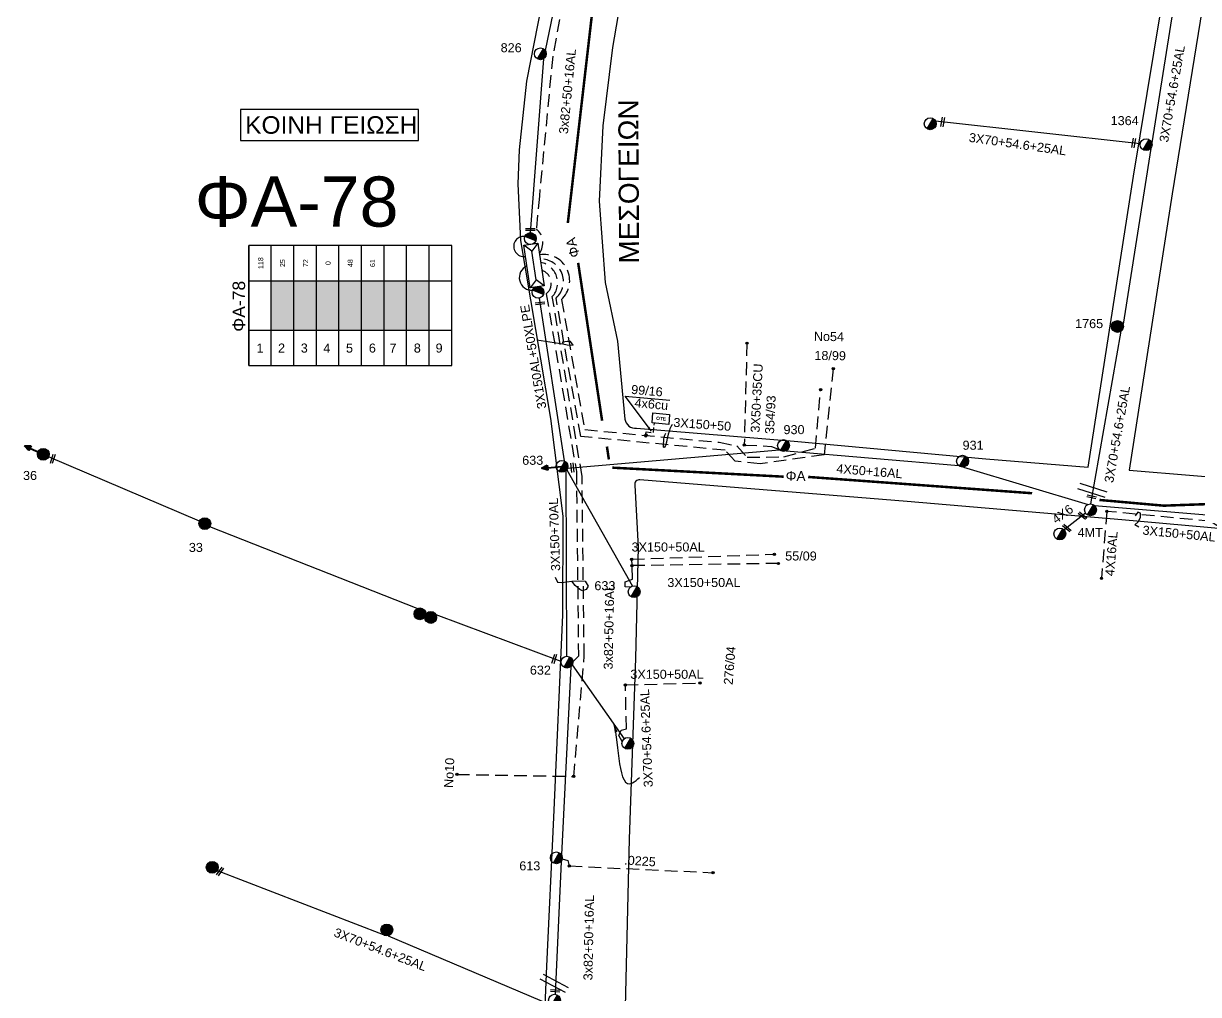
# Model space of a CAD drawing. Header units: millimetres. Extents: x 1113 to 5794, y 757 to 3537.
# Drawn here: x 2537 to 2771.4, y 1359.5 to 1553.1 of the extents above; entities that cross this region are included whole.
import ezdxf
from ezdxf.enums import TextEntityAlignment as Align

# ---------------------------------------------------------------- set-up
doc = ezdxf.new("R2010")
doc.units = ezdxf.units.MM
doc.linetypes.add('DASHED', pattern=[19.05, 12.7, -6.35])
for name, color, linetype in [('Pillar OTE', 7, 'Continuous'), ('Άγνωστα', 7, 'Continuous'), ('Ασφαλειοκιβώτια Χ.Τ 9 αναχωρήσεων', 7, 'Continuous'), ('Γυμνά εναέρια ΧΤ (3Φ)   3x50+35CU', 7, 'Continuous'), ('Γυμνά εναέρια ΧΤ και ΦΟΠ (3Φ)   4x50+16AL', 7, 'Continuous'), ('Επίτονοι', 7, 'Continuous'), ('Επιγραφές - Σχήματα', 7, 'Continuous'), ('Καλώδια ΧΤ   3x150+50AL', 7, 'DASHED'), ('Καλώδια ΧΤ   3x150AL+50XLPE', 7, 'DASHED'), ('Μηχανική τομή', 7, 'Continuous'), ('Στύλος Ξύλινος', 7, 'Continuous'), ('Στύλος Ξύλινος @ 1', 7, 'Continuous'), ('Στύλος ΦΜ', 7, 'Continuous'), ('Στύλος ΦΜ @ 1', 7, 'Continuous'), ('Συνδέσεις', 7, 'Continuous'), ('Συνεστραμμένα ΧΤ   3x70+54.6+25 AL', 7, 'SYN_LINE'), ('Τομή', 7, 'Continuous'), ('Υποσταθμός εναέριος 2 στύλων', 7, 'Continuous'), ('Υποσταθμός πόλεως', 7, 'Continuous'), ('Υπόβαθρο ΔΕΗ', 7, 'Continuous'), ('Υπόγεια καλώδια Δικτύου ΧΤ και Παρ. ΧΤ - 3X150+70 AL', 7, 'DASHED'), ('Υπόγεια καλώδια Παροχών ΧΤ   .0225', 7, 'DASHED'), ('Υπόγεια καλώδια Παροχών ΧΤ   4x16AL', 7, 'DASHED'), ('Υπόγεια καλώδια Παροχών ΧΤ   4x50AL', 7, 'DASHED'), ('Υπόγεια καλώδια Παροχών ΧΤ   4x6', 7, 'DASHED')]:
    doc.layers.add(name, color=color, linetype=linetype)
doc.styles.get("Standard").update_dxf_attribs({"font": 'arial.ttf'})
doc.linetypes.add('SYN_LINE', pattern='A,0.5,-0.0001,["/\\/\\/\\/",Standard,S=0.1,R=0,X=0,Y=-0.05],-0.25', length=0.7501)
doc.dimstyles.new('ISO-25', dxfattribs={"dimtxt": 2.5, "dimasz": 1.8, "dimexe": 1.25, "dimexo": 0.625, "dimtad": 1, "dimtxsty": 'Standard', "dimcen": 1.8, "dimadec": 0, "dimazin": 0, "dimtfac": 1, "dimtmove": 0, "dimatfit": 3, "dimfxl": 1.25, "dimarcsym": 0})

# ---------------------------------------------------------------- blocks, each defined once
blk = doc.blocks.new('ΥΠΑΡΧΩΝ ΤΣΙΜΕΝΤΕΝΙΟΣ ΣΤΥΛΟΣ')
at = {"layer": 'Στύλος ΦΜ'}
blk.add_hatch(color=7, dxfattribs=at).paths.add_polyline_path([(-1.29, -2.28, 0.574793), (2.62, 0, 0.268822), (1.3, 2.27)])
at = {"layer": 'Στύλος ΦΜ', "color": 7}
blk.add_line((-1.29, -2.28), (1.3, 2.27), dxfattribs=at)
blk.add_circle((0, 0), 2.62, dxfattribs=at)
at = {"layer": 'Στύλος ΦΜ', "flags": 4}
for tag, p in [('ΑΡΙΘΜΟΣ', (-4.68, 8.05)), ('ΤΥΠΟΣ', (-4.91, 3.03))]:
    blk.add_attdef(tag, p, '', height=4, dxfattribs=at)
blk = doc.blocks.new('ΥΠΟΣΤΑΘΜΟΣ ΕΝΑΕΡΙΟΣ ΕΠΙ 2 ΣΤΥΛΩΝ')
at = {"layer": 'Υποσταθμός εναέριος 2 στύλων', "linetype": 'Continuous'}
for points in [[(-11.97, -2.11, 0.574793), (-8.45, -0.07, 0.268822), (-9.64, 1.98)], [(9.68, -2.15, 0.574793), (13.19, -0.1, 0.268822), (12.01, 1.95)]]:
    blk.add_hatch(color=256, dxfattribs=at).paths.add_polyline_path(points)
for p, q in [((-11.97, -2.11), (-9.64, 1.98)), ((9.68, -2.15), (12.01, 1.95))]:
    blk.add_line(p, q, dxfattribs=at)
for centre in [(-10.81, -0.07), (10.84, -0.1)]:
    blk.add_circle(centre, 2.36, dxfattribs=at)
at = {"layer": 'Υποσταθμός πόλεως', "linetype": 'Continuous', "ltscale": 40}
blk.add_lwpolyline([(-8.57, 2.82), (8.57, 2.82), (8.57, -2.82), (-8.57, -2.82)], close=True, dxfattribs=at)
for points in [[(-5.75, 0), (-8.57, 2.82)], [(-8.57, -2.82), (-5.75, 0)], [(-5.75, 0), (5.75, 0)], [(5.75, 0), (8.57, 2.82)], [(8.57, -2.82), (5.75, 0)]]:
    blk.add_lwpolyline(points, dxfattribs=at)
at = {"layer": 'Υποσταθμός εναέριος 2 στύλων', "ltscale": 40, "flags": 1}
for tag, p in [('ΜΕΤΑΣΧΗΜΑΤΙΣΜΟΣ', (14.09, 2.51)), ('ΙΣΧΥΣ', (14.07, -0.28)), ('ΑΡΙΘΜΟΣ', (14.19, -3))]:
    blk.add_attdef(tag, p, '', height=1.8, dxfattribs=at)
blk = doc.blocks.new('ΥΠΑΡΧΩΝ ΞΥΛΙΝΟΣ ΣΤΥΛΟΣ')
at = {"layer": 'Στύλος Ξύλινος'}
h = blk.add_hatch(color=7, dxfattribs=at)
h.paths.add_polyline_path([(-2.62, 0, 0.270008), (-1.29, -2.28), (1.3, 2.27, 0.576266)])
h.paths.add_polyline_path([(-1.29, -2.28, 0.574793), (2.62, 0, 0.268822), (1.3, 2.27)])
at = {"layer": 'Στύλος Ξύλινος', "color": 7}
blk.add_line((-1.29, -2.28), (1.3, 2.27), dxfattribs=at)
blk.add_circle((0, 0), 2.62, dxfattribs=at)
at = {"layer": 'Στύλος Ξύλινος', "flags": 4}
for tag, p in [('ΑΡΙΘΜΟΣ', (-4.91, 8.6)), ('ΤΥΠΟΣ', (-4.85, 3.39))]:
    blk.add_attdef(tag, p, '', height=4, dxfattribs=at)
blk = doc.blocks.new('ΕΠΙΤΟΝΟΣ')
at = {"layer": 'Επίτονοι', "lineweight": 40, "ltscale": 40}
blk.add_hatch(color=256, dxfattribs=at).paths.add_polyline_path([(-1.13, 6.47), (0, 9.1), (1.13, 6.47)])
for p, q in [((-1.13, 6.47), (0, 9.1)), ((1.13, 6.47), (-1.13, 6.47)), ((-1.13, 6.47), (0, 6.47)), ((0, 9.1), (1.13, 6.47)), ((0, 6.47), (0, 0))]:
    blk.add_line(p, q, dxfattribs=at)
blk = doc.blocks.new('ΑΣΦΑΛΕΙΟΚΙΒΩΤΙΟ ΥΠΟΣΤΑΘΜΟΥ 9 ΑΝΑΧΩΡΗΣΕΩΝ')
at = {"layer": 'Ασφαλειοκιβώτια Χ.Τ 9 αναχωρήσεων', "ltscale": 40}
for p, q in [((-23.8, 40.36), (24.02, 40.36)), ((-9.72, 40.36), (-9.72, -40.64)), ((9.94, 40.36), (9.94, -40.64)), ((-23.8, 31.36), (24.02, 31.36)), ((-23.8, 22.36), (24.02, 22.36)), ((-23.8, 13.36), (24.02, 13.36)), ((-23.8, 4.36), (24.02, 4.36)), ((-23.8, -4.64), (24.02, -4.64)), ((-23.8, -13.64), (24.02, -13.64)), ((-23.8, -22.64), (24.02, -22.64)), ((-23.8, -31.64), (24.02, -31.64))]:
    blk.add_line(p, q, dxfattribs=at)
at = {"layer": 'Ασφαλειοκιβώτια Χ.Τ 9 αναχωρήσεων'}
blk.add_lwpolyline([(-23.8, -40.64), (24.02, -40.64), (24.02, 40.36), (-23.8, 40.36)], close=True, dxfattribs=at)
for s, p in [('1', (-18.61, 37.24)), ('2', (-18.61, 28.67)), ('3', (-18.61, 19.6)), ('4', (-18.61, 10.58)), ('5', (-18.61, 1.57)), ('6', (-18.61, -7.57)), ('7', (-18.61, -15.81)), ('8', (-18.61, -25.5)), ('9', (-18.61, -34.19))]:
    blk.add_text(s, height=3.6, rotation=270, dxfattribs=at).set_placement(p)
at = {"layer": 'Ασφαλειοκιβώτια Χ.Τ 9 αναχωρήσεων', "ltscale": 40}
for tag, height, p in [('ΟΝΟΜΑ', 5, (-0.16, 44.31)), ('ΚΕΙΜΕΝΟ 1', 2, (17.06, 35.59)), ('ΚΕΙΜΕΝΟ 2', 2, (17.06, 26.88)), ('ΚΕΙΜΕΝΟ 3', 2, (17.06, 17.69)), ('ΚΕΙΜΕΝΟ 4', 2, (17.06, 8.71)), ('ΚΕΙΜΕΝΟ 5', 2, (17.06, -0.13)), ('ΚΕΙΜΕΝΟ 6', 2, (17.06, -9.05)), ('ΚΕΙΜΕΝΟ 7', 2, (17.06, -18.13)), ('ΚΕΙΜΕΝΟ 8', 2, (17.06, -26.85)), ('ΚΕΙΜΕΝΟ 9', 2, (17.06, -35.99)), ('ΣΧ', 2, (-0.1, -42.64))]:
    blk.add_attdef(tag, text='', height=height, dxfattribs=at).set_placement(p, align=Align.MIDDLE_CENTER)
blk = doc.blocks.new('ΤΟΜΗ')
at = {"layer": 'Τομή', "ltscale": 40}
for p, q in [((-5.68, 0), (5.68, 0)), ((5.68, -2.33), (-5.68, -2.33))]:
    blk.add_line(p, q, dxfattribs=at)
blk = doc.blocks.new('ΜΗΧΑΝΙΚΗ ΤΟΜΗ')
at = {"layer": 'Μηχανική τομή', "ltscale": 40}
for p, q in [((-1.89, 0.78), (1.89, 0.78)), ((1.89, 0), (-1.89, 0))]:
    blk.add_line(p, q, dxfattribs=at)
blk = doc.blocks.new('_ΣΥΝΔΕΣΗ')
at = {"layer": 'Συνδέσεις', "linetype": 'SYN_LINE', "ltscale": 40}
blk.add_hatch(color=256, dxfattribs=at).paths.add_polyline_path([(0.5, -0.01, 1), (-0.5, -0.01, 1)])
at = {"layer": 'Συνδέσεις'}
blk.add_circle((0, -0.01), 0.5, dxfattribs=at)
blk = doc.blocks.new('PILLAR ΟΤΕ')
at = {"layer": 'Pillar OTE', "ltscale": 40}
blk.add_lwpolyline([(-3.31, 2.02), (3.39, 2.02), (3.39, -1.99), (-3.31, -1.99)], close=True, dxfattribs=at)
at = {"layer": 'Pillar OTE', "insert": (-1.81, 0.71), "char_height": 1.3575, "width": 109.961, "attachment_point": 1}
blk.add_mtext('{\\fArial|b1|i0|c161|p34;OTE}', dxfattribs=at)
blk = doc.blocks.new('TSONTA XT1')
at = {"ltscale": 40}
h = blk.add_hatch(color=256, dxfattribs=at)
h.dxf.hatch_style = 1
h.paths.add_polyline_path([(595.96, 2487.66), (597.07, 2488.77), (595.96, 2489.87), (594.85, 2488.77)])
blk.add_lwpolyline([(594.85, 2488.77), (595.96, 2489.87), (597.07, 2488.77), (595.96, 2487.66)], close=True, dxfattribs=at)

msp = doc.modelspace()

# ---------------------------------------------------------------- hatches: boundary and pattern name
at = {"layer": 'Ασφαλειοκιβώτια Χ.Τ 9 αναχωρήσεων', "lineweight": -3}
for color, points in [(1, [(2590.92, 1501.77), (2586.42, 1501.77), (2586.42, 1491.94), (2590.92, 1491.94)]), (27, [(2595.42, 1501.77), (2590.92, 1501.77), (2590.92, 1491.94), (2595.42, 1491.94)]), (173, [(2599.92, 1501.77), (2595.42, 1501.77), (2595.42, 1491.94), (2599.92, 1491.94)]), (62, [(2604.42, 1501.77), (2599.92, 1501.77), (2599.92, 1491.94), (2604.42, 1491.94)]), (85, [(2608.92, 1501.77), (2604.42, 1501.77), (2604.42, 1491.94), (2608.92, 1491.94)]), (5, [(2613.42, 1501.77), (2608.92, 1501.77), (2608.92, 1491.94), (2613.42, 1491.94)]), (6, [(2617.92, 1501.77), (2613.42, 1501.77), (2613.42, 1491.94), (2617.92, 1491.94)])]:
    msp.add_hatch(color=color, dxfattribs=at).paths.add_polyline_path(points)

# ---------------------------------------------------------------- linework, layer by layer
at = {"layer": 'Άγνωστα', "color": 62, "linetype": 'DASHED', "lineweight": -3, "ltscale": 0.2}
msp.add_lwpolyline([(2646.4, 1570.32, -0.814797), (2646.7, 1568.9), (2642.55, 1546.57), (2639.89, 1518.66), (2639.29, 1512.14, -0.39423), (2639.9, 1507.27, 11.18983)], format="xyb", dxfattribs=at)
at = {"layer": 'Άγνωστα', "color": 5, "linetype": 'Continuous', "lineweight": -3, "ltscale": 20}
for points in [[(2645.63, 1569.93), (2641.07, 1547.72)], [(2640.7, 1546.05), (2638.05, 1511.4)]]:
    msp.add_lwpolyline(points, dxfattribs=at)
at = {"layer": 'Άγνωστα', "color": 1, "linetype": 'Continuous', "lineweight": -3, "ltscale": 20}
for points in [[(2639.87, 1498.36), (2644.81, 1465.92)], [(2645.18, 1463.92), (2645.32, 1426.96)], [(2646.17, 1424.89), (2644.29, 1387.37)], [(2644.23, 1386.06), (2643.02, 1359.55)]]:
    msp.add_lwpolyline(points, dxfattribs=at)
at = {"layer": 'Άγνωστα', "color": 27, "linetype": 'SYN_LINE', "lineweight": -3, "ltscale": 5}
msp.add_lwpolyline([(2748.85, 1455.5), (2744.57, 1452.14)], dxfattribs=at)
at = {"layer": 'Άγνωστα', "color": 5, "linetype": 'Continuous', "lineweight": -3, "ltscale": 20}
msp.add_arc((2636.78, 1508.66), 2.01, 83.6633, 280.133, dxfattribs=at)
at = {"layer": 'Άγνωστα', "color": 1, "linetype": 'Continuous', "lineweight": -3, "ltscale": 20}
msp.add_arc((2638.43, 1502.44), 2.54, 113.6628, 274.1461, dxfattribs=at)
at = {"layer": 'Γυμνά εναέρια ΧΤ (3Φ)   3x50+35CU', "color": 27, "linetype": 'DASHED', "lineweight": -3, "ltscale": 0.2}
msp.add_lwpolyline([(2681.29, 1489.37), (2680.76, 1469.06), (2686.22, 1468.8), (2687.7, 1468.19)], dxfattribs=at)
at = {"layer": 'Γυμνά εναέρια ΧΤ και ΦΟΠ (3Φ)   4x50+16AL', "color": 27, "lineweight": -3}
for points in [[(2645.53, 1464.48), (2687.78, 1468.1)], [(2689.14, 1467.92), (2723.54, 1464.95)], [(2724.5, 1464.68), (2749.33, 1457.21)], [(2750.61, 1457.02), (2777.04, 1454.83)]]:
    msp.add_lwpolyline(points, dxfattribs=at)
at = {"layer": 'Γυμνά εναέρια ΧΤ και ΦΟΠ (3Φ)   4x50+16AL', "color": 1, "lineweight": -3}
for points in [[(2572.08, 1453.85), (2541.99, 1466.68)], [(2615.51, 1436.44), (2574.13, 1452.73)], [(2644.23, 1425.93), (2619.32, 1435.18)]]:
    msp.add_lwpolyline(points, dxfattribs=at)
at = {"layer": 'Επιγραφές - Σχήματα', "color": 190, "lineweight": -3}
msp.add_lwpolyline([(2580.26, 1529.79), (2615.77, 1529.79), (2615.77, 1535.97), (2580.26, 1535.97)], close=True, dxfattribs=at)
at = {"layer": 'Επιγραφές - Σχήματα', "lineweight": -3}
for points in [[(2639.39, 1490.05), (2644.56, 1489.25), (2645.44, 1489.01), (2646.65, 1489), (2646.1, 1489.69), (2645.42, 1489.7), (2644.49, 1489.54), (2644.56, 1489.25)], [(2759.46, 1452.7), (2758.68, 1453.12), (2759.31, 1453.77), (2759.81, 1454.61), (2759.79, 1455.49), (2759.25, 1455.68), (2758.72, 1454.97)], [(2643.05, 1442.7), (2643.54, 1441.75), (2644.36, 1441.64), (2646.38, 1441.94), (2647.75, 1441.96), (2649, 1441.94), (2649.62, 1440.95), (2649.25, 1440.26), (2648.49, 1439.97), (2647.96, 1440.26), (2647.02, 1441.06), (2646.38, 1441.94)]]:
    msp.add_lwpolyline(points, dxfattribs=at)
at = {"layer": 'Καλώδια ΧΤ   3x150+50AL', "color": 30, "lineweight": -3, "ltscale": 0.2}
msp.add_lwpolyline([(2880.84, 1445.46), (2829.6, 1451.11), (2829.13, 1448.18, -0.690623), (2823.52, 1449.07), (2780.52, 1453.26, -0.338214), (2773.96, 1453.83), (2753.08, 1455.84)], format="xyb", dxfattribs=at)
at = {"layer": 'Καλώδια ΧΤ   3x150+50AL', "color": 7, "lineweight": -3, "ltscale": 0.2}
for points in [[(2658.08, 1440.74), (2656.98, 1440.77), (2657.01, 1441.79), (2658.46, 1442.35), (2658.39, 1445.01), (2658.31, 1446.3), (2686.77, 1447.29)], [(2687.58, 1445.45), (2658.39, 1445.01)], [(2656.43, 1409.93), (2655.74, 1411.18), (2656.22, 1412.24), (2657.26, 1412.45), (2657.05, 1421.24), (2671.93, 1421.61)]]:
    msp.add_lwpolyline(points, dxfattribs=at)
at = {"layer": 'Καλώδια ΧΤ   3x150AL+50XLPE', "color": 6, "lineweight": -3, "ltscale": 0.2}
msp.add_lwpolyline([(2639.94, 1507, -0.73695), (2644.3, 1498.06), (2648.93, 1472.13), (2675.73, 1469.6), (2679.29, 1468.9), (2681.33, 1466.61), (2688.65, 1466.71), (2694.97, 1468.41), (2696, 1480.11)], format="xyb", dxfattribs=at)
at = {"layer": 'Καλώδια ΧΤ   3x150AL+50XLPE', "color": 85, "lineweight": -3, "ltscale": 0.2}
msp.add_lwpolyline([(2698.52, 1484.27), (2696.7, 1467.09), (2683.93, 1465.33), (2678.96, 1465.84), (2676.96, 1468.02), (2648.15, 1470.76), (2643.22, 1498.35, 0.699319), (2640.06, 1506.13, -52.492489)], format="xyb", dxfattribs=at)
at = {"layer": 'Συνεστραμμένα ΧΤ   3x70+54.6+25 AL', "color": 85, "lineweight": -3, "ltscale": 20}
for points in [[(2768.42, 1569.58), (2762.04, 1529.28)], [(2759.75, 1529.13), (2718.93, 1533.6)], [(2761.84, 1528.21), (2756.35, 1493.15)], [(2755.87, 1491.73), (2749.8, 1457.32)]]:
    msp.add_lwpolyline(points, dxfattribs=at)
at = {"layer": 'Συνεστραμμένα ΧΤ   3x70+54.6+25 AL', "lineweight": -3, "ltscale": 20}
for points in [[(2645.36, 1464.12), (2658.44, 1440.93)], [(2646.44, 1425.24), (2656.81, 1410.5)]]:
    msp.add_lwpolyline(points, dxfattribs=at)
at = {"layer": 'Συνεστραμμένα ΧΤ   3x70+54.6+25 AL', "color": 30, "lineweight": -3, "ltscale": 20}
for points in [[(2575.61, 1384.21), (2608.71, 1371.48)], [(2609.71, 1371.22), (2642.21, 1357.43)]]:
    msp.add_lwpolyline(points, dxfattribs=at)
at = {"layer": 'Υπόβαθρο ΔΕΗ', "lineweight": -3}
for points in [[(2794.62, 1593.84), (2820.58, 1590.44), (2834.42, 1673.74), (2826.83, 1676.37), (2820.03, 1677.16), (2813.42, 1676.25), (2789.85, 1671.93), (2784.92, 1637.78), (2780.05, 1605.07), (2774.1, 1568.39), (2766.09, 1519.14), (2757.53, 1464.07), (2783.21, 1461.95), (2792.8, 1535.79), (2796.08, 1559.82), (2805.66, 1559.18), (2796.82, 1492.17), (2793.12, 1461.25), (2802.06, 1460.41), (2807.06, 1506.78), (2818.86, 1580.68), (2793.83, 1583.95)], [(2657.04, 1478.81), (2665.9, 1478)]]:
    msp.add_lwpolyline(points, dxfattribs=at)
for points in [[(2662.38, 1591.83), (2662.37, 1591.13), (2661.55, 1580.91), (2659.05, 1568.67), (2656.61, 1560.76), (2654.51, 1548.3), (2652.57, 1532.73), (2651.84, 1517.71), (2652.99, 1501.47), (2655.5, 1489.78), (2656.97, 1474.25, 0.428667), (2659.28, 1472.44), (2690.69, 1469.81), (2728.98, 1466.3), (2749.38, 1464.67), (2758.41, 1522.69), (2769.22, 1588.23), (2775.92, 1631.61)], [(2639.79, 1326.92), (2641.41, 1365.18), (2642.78, 1394.82), (2644.55, 1435.24), (2644.64, 1454.88), (2642.21, 1474.33), (2636.18, 1509.82), (2635.69, 1521.13), (2635.93, 1527.9), (2637.4, 1541.59), (2640.39, 1556.82), (2641.45, 1561.89, 0.346448), (2640.15, 1564.52), (2607.02, 1581.8), (2548.18, 1612.56)], [(2842.2, 1375.68), (2848.17, 1415.01), (2881.64, 1409.91), (2886.46, 1441.29), (2807.36, 1449.54), (2756.08, 1454.13), (2713.29, 1457.77), (2659.95, 1462.15, 0.486899), (2658.92, 1461.04), (2659.61, 1448.71), (2659.05, 1426.56), (2657.83, 1390.49), (2656.99, 1357.04), (2656.76, 1347.26), (2707.16, 1343.79), (2778.75, 1337.27), (2810.78, 1334.82), (2880.24, 1328.06), (2946.67, 1320.87), (2953.07, 1380.76), (2955.7, 1389.33), (2883.58, 1401), (2855.92, 1405.53), (2851.13, 1374.06)]]:
    msp.add_lwpolyline(points, format="xyb", dxfattribs=at)
at = {"layer": 'Υπόβαθρο ΔΕΗ', "color": 85, "lineweight": -3, "const_width": 0.5}
for points in [[(2651.72, 1566.47), (2645.57, 1513.32)], [(2647.63, 1505.38), (2652.41, 1473.91)], [(2653.37, 1468.76), (2653.76, 1466.18)], [(2654.43, 1464.55), (2688.63, 1462.75)], [(2693.51, 1462.7), (2738.19, 1459.45)], [(2751.62, 1458.11), (2764.44, 1456.97), (2780.87, 1457.56)]]:
    msp.add_lwpolyline(points, dxfattribs=at)
at = {"layer": 'Υπόβαθρο ΔΕΗ', "lineweight": -3}
msp.add_open_spline([(2666.48, 1473.06), (2665.93, 1473.04), (2665.12, 1468.48), (2664.55, 1468.44), (2664.72, 1469.67), (2664.8, 1470.97), (2665.12, 1471.43)], degree=3, dxfattribs=at)
at = {"layer": 'Υπόγεια καλώδια Δικτύου ΧΤ και Παρ. ΧΤ - 3X150+70 AL', "color": 173, "lineweight": -3, "ltscale": 0.2}
msp.add_lwpolyline([(2623.45, 1403.4), (2646.74, 1402.99), (2648.84, 1426.96), (2648.42, 1462.78), (2642.48, 1498.65, 0.586567), (2640.16, 1505.45, -10.485243)], format="xyb", dxfattribs=at)
at = {"layer": 'Υπόγεια καλώδια Δικτύου ΧΤ και Παρ. ΧΤ - 3X150+70 AL', "color": 27, "lineweight": -3, "ltscale": 0.2}
msp.add_lwpolyline([(2640.38, 1503.89, -0.59634), (2641.27, 1499.19), (2647.28, 1463.76), (2647.69, 1426.94), (2646.57, 1425.86)], format="xyb", dxfattribs=at)
at = {"layer": 'Υπόγεια καλώδια Παροχών ΧΤ   .0225', "color": 1, "lineweight": -3, "ltscale": 0.2}
msp.add_lwpolyline([(2644.44, 1386.53), (2645.55, 1386.26), (2645.87, 1385.14), (2674.54, 1383.8)], dxfattribs=at)
at = {"layer": 'Υπόγεια καλώδια Παροχών ΧΤ   4x16AL', "color": 30, "lineweight": -3, "ltscale": 0.2}
msp.add_lwpolyline([(2753.08, 1455.84), (2752.02, 1442.51)], dxfattribs=at)
at = {"layer": 'Υπόγεια καλώδια Παροχών ΧΤ   4x6', "color": 6, "linetype": 'DASHED', "lineweight": -3, "ltscale": 0.08}
msp.add_lwpolyline([(2661.16, 1471.32), (2661.2, 1471.7), (2662.63, 1471.53), (2662.85, 1473.42)], dxfattribs=at)

# ---------------------------------------------------------------- block references
at = {"layer": 'Pillar OTE', "xscale": 0.5, "yscale": 0.5, "zscale": 0.5, "rotation": 355}
msp.add_blockref('PILLAR ΟΤΕ', (2664.1, 1474.32), dxfattribs=at)
at = {"layer": 'Ασφαλειοκιβώτια Χ.Τ 9 αναχωρήσεων', "lineweight": -3, "xscale": 0.5, "yscale": 0.5, "zscale": 0.5, "rotation": 90}
msp.add_blockref('ΑΣΦΑΛΕΙΟΚΙΒΩΤΙΟ ΥΠΟΣΤΑΘΜΟΥ 9 ΑΝΑΧΩΡΗΣΕΩΝ', (2602.1, 1496.8), dxfattribs=at).add_auto_attribs({'ΟΝΟΜΑ': 'ΦΑ-78', 'ΚΕΙΜΕΝΟ 2': '25', 'ΚΕΙΜΕΝΟ 1': '118', 'ΚΕΙΜΕΝΟ 3': '72', 'ΚΕΙΜΕΝΟ 4': '0', 'ΚΕΙΜΕΝΟ 5': '48', 'ΚΕΙΜΕΝΟ 6': '61'})
at = {"layer": 'Επίτονοι', "lineweight": -3}
for p, xscale, yscale, zscale, rotation in [((2540.94, 1467.22), 0.4499999999999249, 0.4499999999999249, 0.4499999999999249, 65.73548048397019), ((2644.4, 1464.81), 0.4499999999997718, 0.4499999999997718, 0.4499999999997718, 95.46521098685716)]:
    msp.add_blockref('ΕΠΙΤΟΝΟΣ', p, dxfattribs=dict(at, xscale=xscale, yscale=yscale, zscale=zscale, rotation=rotation))
at = {"layer": 'Μηχανική τομή', "lineweight": -3}
for p, xscale, yscale, zscale, rotation in [((2720.54, 1533.43), 0.4999999999997671, 0.4999999999997671, 0.4999999999997671, 80.33191449216011), ((2758.62, 1529.25), 0.4999999999997671, 0.4999999999997671, 0.4999999999997671, 80.33191449216011), ((2638.08, 1511.84), 0.5000000000002218, 0.5000000000002218, 0.5000000000002218, 0.2032549692032607), ((2640.06, 1497.13), 0.5000000000002285, 0.5000000000002285, 0.5000000000002285, 6.443329538465958), ((2543, 1466.25), 0.5000000000002788, 0.5000000000002788, 0.5000000000002788, 72.85751128889214), ((2646.65, 1464.57), 0.5000000000000818, 0.5000000000000818, 0.5000000000000818, 95.58683031204137), ((2750.08, 1458.93), 0.5000000000000301, 0.5000000000000301, 0.5000000000000301, 167.1432340203757), ((2748.37, 1455.12), 0.4999999999999835, 0.4999999999999835, 0.4999999999999835, 139.4556945300336), ((2745.23, 1452.66), 0.4999999999999835, 0.4999999999999835, 0.4999999999999835, 139.4556945300336), ((2643.04, 1426.37), 0.5000000000002788, 0.5000000000002788, 0.5000000000002788, 72.85751128889214), ((2576.37, 1383.92), 0.5000000000001683, 0.5000000000001683, 0.5000000000001683, 54.35311708710584), ((2643.05, 1360.06), 0.500000000000231, 0.500000000000231, 0.500000000000231, 356.4182356656537), ((2643.05, 1360.06), 0.500000000000231, 0.500000000000231, 0.500000000000231, 356.4182356656537)]:
    msp.add_blockref('ΜΗΧΑΝΙΚΗ ΤΟΜΗ', p, dxfattribs=dict(at, xscale=xscale, yscale=yscale, zscale=zscale, rotation=rotation))
at = {"layer": 'Στύλος Ξύλινος @ 1', "lineweight": -3, "ltscale": 40}
ref = msp.add_blockref('ΥΠΑΡΧΩΝ ΞΥΛΙΝΟΣ ΣΤΥΛΟΣ', (2755.2, 1492.7), dxfattribs=dict(at, xscale=0.4499999999998181, yscale=0.4499999999998181, zscale=0.4499999999998181))
ref.add_attrib('ΤΥΠΟΣ', '1765', (2746.76, 1492.37), dxfattribs={"layer": 'Στύλος Ξύλινος', "height": 1.8, "flags": 4})
ref = msp.add_blockref('ΥΠΑΡΧΩΝ ΞΥΛΙΝΟΣ ΣΤΥΛΟΣ', (2540.94, 1467.22), dxfattribs=dict(at, xscale=0.4499999999998181, yscale=0.4499999999998181, zscale=0.4499999999998181))
ref.add_attrib('ΤΥΠΟΣ', '36', (2536.9, 1462.09), dxfattribs={"layer": 'Στύλος Ξύλινος', "height": 1.8, "flags": 4})
ref = msp.add_blockref('ΥΠΑΡΧΩΝ ΞΥΛΙΝΟΣ ΣΤΥΛΟΣ', (2573.16, 1453.39), dxfattribs=dict(at, xscale=0.4499999999998181, yscale=0.4499999999998181, zscale=0.4499999999998181))
ref.add_attrib('ΤΥΠΟΣ', '33', (2569.98, 1447.74), dxfattribs={"layer": 'Στύλος Ξύλινος', "height": 1.8, "flags": 4})
at = {"layer": 'Στύλος Ξύλινος @ 1', "lineweight": -3, "ltscale": 40, "xscale": 0.4499999999998181, "yscale": 0.4499999999998181, "zscale": 0.4499999999998181}
for p in [(2616.07, 1435.4), (2618.22, 1434.69), (2574.64, 1384.87), (2609.47, 1372.38)]:
    msp.add_blockref('ΥΠΑΡΧΩΝ ΞΥΛΙΝΟΣ ΣΤΥΛΟΣ', p, dxfattribs=at)
at = {"layer": 'Στύλος ΦΜ @ 1', "lineweight": -3, "ltscale": 40}
ref = msp.add_blockref('ΥΠΑΡΧΩΝ ΤΣΙΜΕΝΤΕΝΙΟΣ ΣΤΥΛΟΣ', (2640.1, 1547.06), dxfattribs=dict(at, xscale=0.4499999999998181, yscale=0.4499999999998181, zscale=0.4499999999998181))
ref.add_attrib('ΤΥΠΟΣ', '826', (2632.17, 1547.37), dxfattribs={"layer": 'Στύλος ΦΜ', "height": 1.8, "flags": 4})
at = {"layer": 'Στύλος ΦΜ @ 1', "lineweight": -3, "ltscale": 40, "xscale": 0.4499999999998181, "yscale": 0.4499999999998181, "zscale": 0.4499999999998181}
for p in [(2717.86, 1533.11), (2743.71, 1451.34), (2657.55, 1409.58), (2642.91, 1358.37)]:
    msp.add_blockref('ΥΠΑΡΧΩΝ ΤΣΙΜΕΝΤΕΝΙΟΣ ΣΤΥΛΟΣ', p, dxfattribs=at)
at = {"layer": 'Στύλος ΦΜ @ 1', "lineweight": -3, "ltscale": 40}
ref = msp.add_blockref('ΥΠΑΡΧΩΝ ΤΣΙΜΕΝΤΕΝΙΟΣ ΣΤΥΛΟΣ', (2760.92, 1528.94), dxfattribs=dict(at, xscale=0.4499999999998181, yscale=0.4499999999998181, zscale=0.4499999999998181))
ref.add_attrib('ΤΥΠΟΣ', '1364', (2753.85, 1532.84), dxfattribs={"layer": 'Στύλος ΦΜ', "height": 1.8, "flags": 4})
ref = msp.add_blockref('ΥΠΑΡΧΩΝ ΤΣΙΜΕΝΤΕΝΙΟΣ ΣΤΥΛΟΣ', (2688.6, 1468.96), dxfattribs=dict(at, xscale=0.4499999999998181, yscale=0.4499999999998181, zscale=0.4499999999998181))
ref.add_attrib('ΤΥΠΟΣ', '930', (2688.59, 1471.23), dxfattribs={"layer": 'Στύλος ΦΜ', "height": 1.8, "flags": 4})
ref = msp.add_blockref('ΥΠΑΡΧΩΝ ΤΣΙΜΕΝΤΕΝΙΟΣ ΣΤΥΛΟΣ', (2724.31, 1465.84), dxfattribs=dict(at, xscale=0.4499999999998181, yscale=0.4499999999998181, zscale=0.4499999999998181))
ref.add_attrib('ΤΥΠΟΣ', '931', (2724.31, 1468.12), dxfattribs={"layer": 'Στύλος ΦΜ', "height": 1.8, "flags": 4})
ref = msp.add_blockref('ΥΠΑΡΧΩΝ ΤΣΙΜΕΝΤΕΝΙΟΣ ΣΤΥΛΟΣ', (2644.4, 1464.81), dxfattribs=dict(at, xscale=0.4499999999998181, yscale=0.4499999999998181, zscale=0.4499999999998181))
ref.add_attrib('ΤΥΠΟΣ', '633', (2636.47, 1465.12), dxfattribs={"layer": 'Στύλος ΦΜ', "height": 1.8, "flags": 4})
ref = msp.add_blockref('ΥΠΑΡΧΩΝ ΤΣΙΜΕΝΤΕΝΙΟΣ ΣΤΥΛΟΣ', (2749.83, 1456.14), dxfattribs=dict(at, xscale=0.4499999999998181, yscale=0.4499999999998181, zscale=0.4499999999998181))
ref.add_attrib('ΤΥΠΟΣ', '4MT', (2747.27, 1450.72), dxfattribs={"layer": 'Στύλος ΦΜ', "height": 1.8, "flags": 4})
ref = msp.add_blockref('ΥΠΑΡΧΩΝ ΤΣΙΜΕΝΤΕΝΙΟΣ ΣΤΥΛΟΣ', (2658.8, 1439.81), dxfattribs=dict(at, xscale=0.4499999999998181, yscale=0.4499999999998181, zscale=0.4499999999998181))
ref.add_attrib('ΤΥΠΟΣ', '633', (2650.87, 1440.12), dxfattribs={"layer": 'Στύλος ΦΜ', "height": 1.8, "flags": 4})
ref = msp.add_blockref('ΥΠΑΡΧΩΝ ΤΣΙΜΕΝΤΕΝΙΟΣ ΣΤΥΛΟΣ', (2645.39, 1425.78), dxfattribs=dict(at, xscale=0.4499999999998181, yscale=0.4499999999998181, zscale=0.4499999999998181))
ref.add_attrib('ΤΥΠΟΣ', '632', (2638, 1423.28), dxfattribs={"layer": 'Στύλος ΦΜ', "height": 1.8, "flags": 4})
ref = msp.add_blockref('ΥΠΑΡΧΩΝ ΤΣΙΜΕΝΤΕΝΙΟΣ ΣΤΥΛΟΣ', (2643.28, 1386.76), dxfattribs=dict(at, xscale=0.4499999999998181, yscale=0.4499999999998181, zscale=0.4499999999998181))
ref.add_attrib('ΤΥΠΟΣ', '613', (2635.89, 1384.26), dxfattribs={"layer": 'Στύλος ΦΜ', "height": 1.8, "flags": 4})
at = {"layer": 'Συνδέσεις', "lineweight": -3, "xscale": 0.4499999999998181, "yscale": 0.4499999999998181, "zscale": 0.4499999999998181}
for p in [(2681.29, 1489.37), (2698.52, 1484.27), (2696, 1480.11), (2680.76, 1469.06), (2753.08, 1455.84), (2658.31, 1446.3), (2686.77, 1447.29), (2658.39, 1445.01), (2687.58, 1445.45), (2752.02, 1442.51), (2657.05, 1421.24), (2671.93, 1421.61), (2623.45, 1403.4), (2646.74, 1402.99), (2645.87, 1385.14), (2674.54, 1383.8)]:
    msp.add_blockref('_ΣΥΝΔΕΣΗ', p, dxfattribs=at)
at = {"layer": 'Συνδέσεις', "xscale": 0.3075184835441075, "yscale": 0.3075184835441075, "zscale": 0.3075184835441075, "rotation": 354.6118446741305}
msp.add_blockref('TSONTA XT1', (2406.81, 726.23), dxfattribs=at)
at = {"layer": 'Τομή', "lineweight": -3}
for p, xscale, yscale, zscale, rotation in [((2750.38, 1460.58), 0.5000000000001144, 0.5000000000001144, 0.5000000000001144, 342.0362571527559), ((2643.14, 1362.24), 0.5000000000000089, 0.5000000000000089, 0.5000000000000089, 332.0924423526923)]:
    msp.add_blockref('ΤΟΜΗ', p, dxfattribs=dict(at, xscale=xscale, yscale=yscale, zscale=zscale, rotation=rotation))
at = {"layer": 'Υποσταθμός εναέριος 2 στύλων', "lineweight": -3, "xscale": 0.4999999999996893, "yscale": 0.4999999999996893, "zscale": 0.4999999999996893, "rotation": 98.18738498111827}
msp.add_blockref('ΥΠΟΣΤΑΘΜΟΣ ΕΝΑΕΡΙΟΣ ΕΠΙ 2 ΣΤΥΛΩΝ', (2638.82, 1504.85), dxfattribs=at)

# ---------------------------------------------------------------- texts
at = {"layer": 'Γυμνά εναέρια ΧΤ (3Φ)   3x50+35CU', "color": 7, "lineweight": -3, "insert": (2682.02, 1471.59), "char_height": 1.8, "width": 168.3718, "attachment_point": 1, "rotation": 87.2845}
msp.add_mtext('3X50+35CU', dxfattribs=at)
at = {"layer": 'Γυμνά εναέρια ΧΤ και ΦΟΠ (3Φ)   4x50+16AL', "color": 7, "lineweight": -3, "insert": (2699.23, 1465.28), "char_height": 1.8, "width": 168.3718, "attachment_point": 1, "rotation": 355.3609}
msp.add_mtext('4X50+16AL', dxfattribs=at)
at = {"layer": 'Επιγραφές - Σχήματα', "color": 7, "lineweight": -3, "width": 168.3718, "attachment_point": 1}
for s, insert, char_height, rotation in [('3x82+50+16AL', (2643.78, 1531.17), 1.8, 84.5105), ('ΜΕΣΟΓΕΙΩΝ', (2655.8, 1505.23), 4, 90.3172), ('No54', (2694.66, 1491.64), 1.8, 359.1633), ('18/99', (2694.77, 1487.84), 1.8, 359.1633), ('354/93', (2684.89, 1471.31), 1.8, 87.2845), ('4X6', (2741.92, 1454.72), 1.8, 35.8445), ('3x82+50+16AL', (2652.71, 1424.33), 1.8, 88.907), ('276/04', (2676.65, 1421.33), 1.8, 85.484), ('No10', (2620.86, 1400.74), 1.8, 87.2845), ('3x82+50+16AL', (2648.67, 1362.35), 1.8, 88.907)]:
    msp.add_mtext(s, dxfattribs=dict(at, insert=insert, char_height=char_height, rotation=rotation))
at = {"layer": 'Επιγραφές - Σχήματα', "color": 190, "lineweight": -3, "insert": (2581.21, 1534.62), "char_height": 3.5, "width": 35.1311, "attachment_point": 1}
msp.add_mtext('KOINH ΓΕΙΩΣΗ', dxfattribs=at)
at = {"layer": 'Επιγραφές - Σχήματα', "color": 7, "lineweight": -3, "width": 168.3718, "attachment_point": 1}
for s, insert, char_height in [('ΦΑ-78', (2571.15, 1522.6), 10), ('55/09', (2688.93, 1447.84), 1.8)]:
    msp.add_mtext(s, dxfattribs=dict(at, insert=insert, char_height=char_height))
at = {"layer": 'Καλώδια ΧΤ   3x150+50AL', "color": 7, "lineweight": -3, "insert": (2760.32, 1453.01), "char_height": 1.8, "width": 168.3718, "attachment_point": 1, "rotation": 354.3936}
msp.add_mtext('3X150+50AL', dxfattribs=at)
at = {"layer": 'Καλώδια ΧΤ   3x150+50AL', "color": 7, "lineweight": -3, "char_height": 1.8, "width": 168.3718, "attachment_point": 1}
for insert in [(2658.28, 1449.63), (2665.42, 1442.55), (2658.04, 1424.25)]:
    msp.add_mtext('3X150+50AL', dxfattribs=dict(at, insert=insert))
at = {"layer": 'Καλώδια ΧΤ   3x150AL+50XLPE', "color": 7, "lineweight": -3, "char_height": 1.8, "width": 27.8484, "attachment_point": 5}
for s, insert, rotation in [('3X150AL+50XLPE', (2638.69, 1486.66), 99.5714), ('3X150+50', (2672.39, 1473.17), 355.8578)]:
    msp.add_mtext(s, dxfattribs=dict(at, insert=insert, rotation=rotation))
at = {"layer": 'Συνεστραμμένα ΧΤ   3x70+54.6+25 AL', "color": 7, "lineweight": -3, "char_height": 1.8, "width": 168.3718, "attachment_point": 1}
for insert, rotation in [((2763.52, 1529.61), 80.0467), ((2725.73, 1531.32), 351.9728), ((2752.57, 1461.72), 80.0467), ((2660.73, 1400.8), 92.2125), ((2599.38, 1372.86), 338.8463)]:
    msp.add_mtext('3X70+54.6+25AL', dxfattribs=dict(at, insert=insert, rotation=rotation))
at = {"layer": 'Υπόβαθρο ΔΕΗ', "lineweight": -3, "char_height": 1.8, "width": 4.6481, "attachment_point": 1}
for insert, rotation in [((2646.1, 1506.23), 104.5693), ((2689.04, 1463.91), 358.9368)]:
    msp.add_mtext('{\\H1.083x;\\C85;ΦΑ}', dxfattribs=dict(at, insert=insert, rotation=rotation))
at = {"layer": 'Υπόγεια καλώδια Δικτύου ΧΤ και Παρ. ΧΤ - 3X150+70 AL', "color": 7, "lineweight": -3, "insert": (2642.26, 1443.9), "char_height": 1.8, "width": 168.3718, "attachment_point": 1, "rotation": 91.9262}
msp.add_mtext('3X150+70AL', dxfattribs=at)
at = {"layer": 'Υπόγεια καλώδια Παροχών ΧΤ   .0225', "color": 7, "lineweight": -3, "insert": (2656.89, 1387.24), "char_height": 1.8, "width": 168.3718, "attachment_point": 1, "rotation": 356.3845}
msp.add_mtext('.0225', dxfattribs=at)
at = {"layer": 'Υπόγεια καλώδια Παροχών ΧΤ   4x16AL', "color": 7, "lineweight": -3, "insert": (2752.74, 1443), "char_height": 1.8, "width": 168.3718, "attachment_point": 1, "rotation": 85.4561}
msp.add_mtext('4X16AL', dxfattribs=at)
at = {"layer": 'Υπόγεια καλώδια Παροχών ΧΤ   4x50AL', "color": 7, "ltscale": 0.2, "char_height": 1.8, "attachment_point": 1, "rotation": 355}
for s, insert in [('99/16', (2658.3, 1481.07)), ('4x6cu', (2658.98, 1478.42))]:
    msp.add_mtext_dynamic_manual_height_columns(s, width=1.8, gutter_width=12.5, heights=[0.118], dxfattribs=dict(at, insert=insert))

# ---------------------------------------------------------------- leaders
at = {"layer": 'Επιγραφές - Σχήματα', "ltscale": 40}
msp.add_leader([(2662.29, 1471.84), (2657.04, 1478.81)], dimstyle='ISO-25', override={"dimasz": 1, "dimtad": 0}, dxfattribs=at)
at = {"layer": 'Επιγραφές - Σχήματα', "lineweight": -3, "path_type": 1}
msp.add_leader([(2654.67, 1413.54), (2658.49, 1401.73), (2659.88, 1402.76)], dimstyle='ISO-25', override={"dimgap": 0.625, "dimtad": 0}, dxfattribs=at)

doc.saveas('drawing.dxf')
